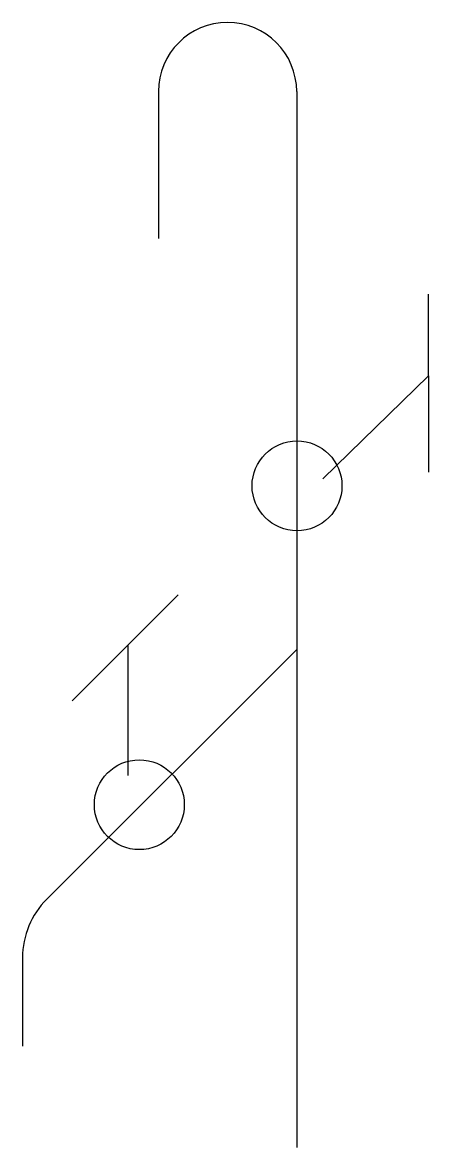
# Model space of a CAD drawing. Header units: metres. Extents: x -42512 to -42095, y -139045 to -137887.
import ezdxf

# ---------------------------------------------------------------- set-up
doc = ezdxf.new("R2010")
doc.units = ezdxf.units.M
doc.layers.add('DET1', color=1, linetype='Continuous')
doc.layers.add('G', color=3, linetype='Continuous')

msp = doc.modelspace()

# ---------------------------------------------------------------- linework, layer by layer
at = {"layer": 'DET1'}
for p, q in [((-42094.7, -138251.02), (-42094.7, -138167.17)), ((-42203.47, -138357.25), (-42094.7, -138251.02)), ((-42094.7, -138251.02), (-42094.7, -138350.39)), ((-42403.68, -138528.09), (-42352.25, -138476.66)), ((-42403.68, -138528.09), (-42461.26, -138585.67)), ((-42403.68, -138662.34), (-42403.68, -138528.09))]:
    msp.add_line(p, q, dxfattribs=at)
for centre in [(-42229.87, -138364.34), (-42392.05, -138692.49)]:
    msp.add_circle(centre, 46.22, dxfattribs=at)
msp.add_arc((-42301.3, -137958.57), 71.11, 0, 180, dxfattribs=at)
at = {"layer": 'G'}
for p, q in [((-42372.41, -137958.57), (-42372.41, -138109.85)), ((-42230.18, -137958.57), (-42230.18, -139045.33)), ((-42487.19, -138789.66), (-42230.18, -138532.65)), ((-42512.18, -138850), (-42512.18, -138941.08))]:
    msp.add_line(p, q, dxfattribs=at)
msp.add_arc((-42426.84, -138850), 85.34, 135, 180, dxfattribs=at)

doc.saveas('drawing.dxf')
